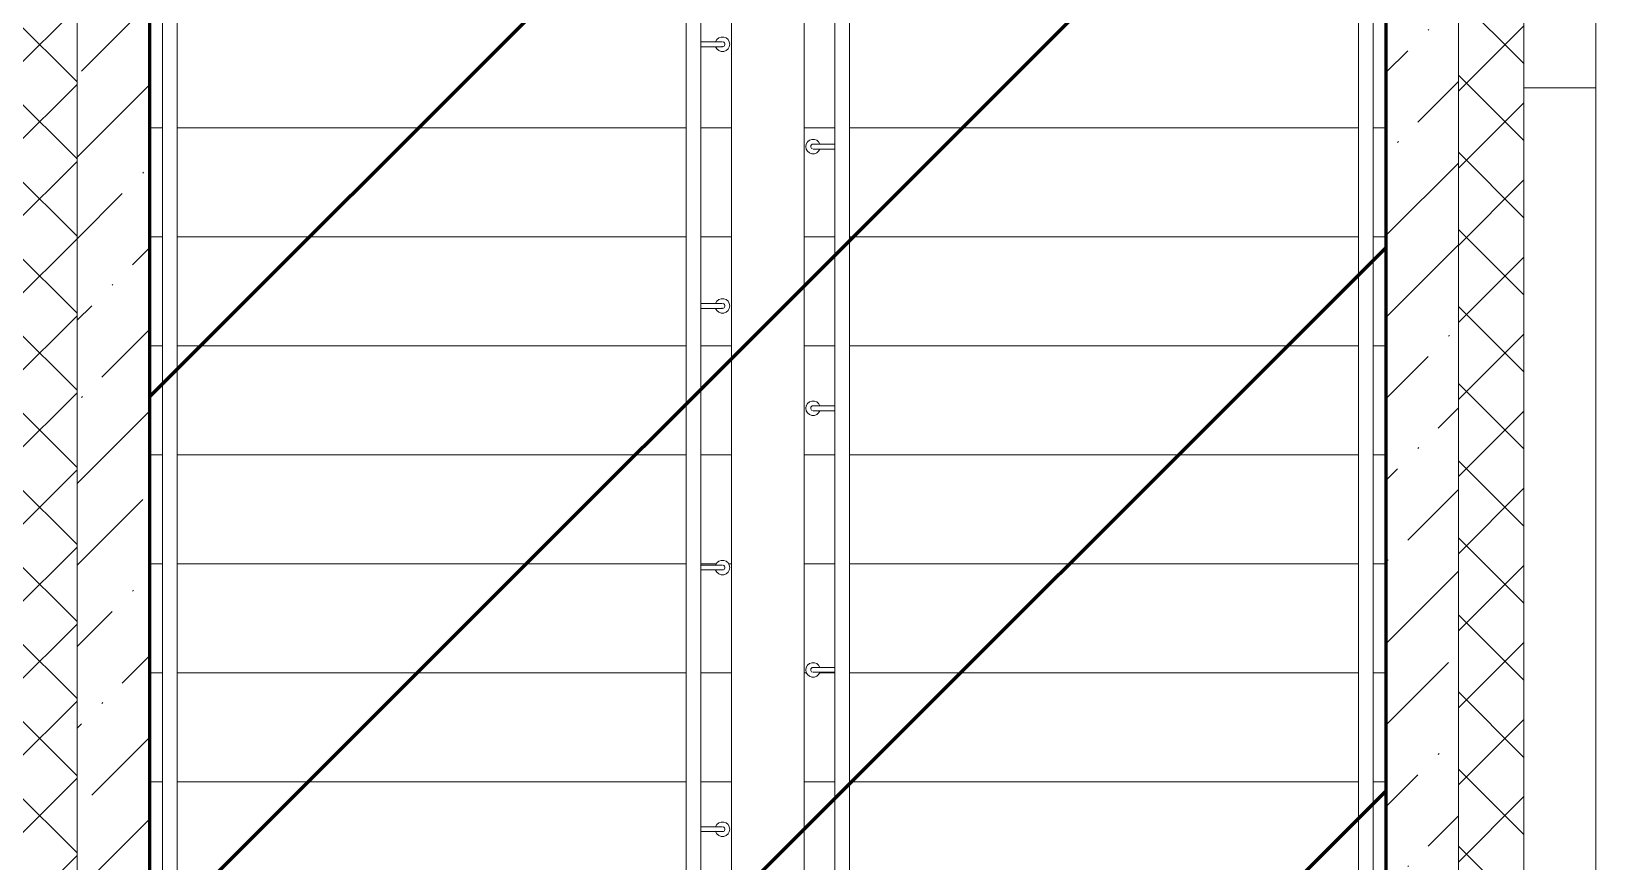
# Model space of a CAD drawing. Header units: millimetres. Extents: x -56773 to 323062, y -262288 to 76460.
# Drawn here: x 77701 to 82005, y -243228 to -240943 of the extents above; entities that cross this region are included whole.
import ezdxf

# ---------------------------------------------------------------- set-up
doc = ezdxf.new("R2010")
doc.units = ezdxf.units.MM
doc.linetypes.add('ADSK_Линия сетки', pattern=[25, 20, -2.5, 0, -2.5])
for name, color, linetype, lineweight in [('1.1) Шлифовка потолка', 5, 'Continuous', 60), ('Лестницы', 7, 'Continuous', 9), ('Ограждение', 7, 'Continuous', 9), ('Оси', 7, 'Continuous', 9), ('Панели витража', 7, 'Continuous', 9), ('Стены внутренние', 7, 'Continuous', 18), ('Стены наружные', 7, 'Continuous', 18), ('Стены несущие', 7, 'Continuous', 30), ('Стены отделка', 7, 'Continuous', 30)]:
    doc.layers.add(name, color=color, linetype=linetype, lineweight=lineweight)
pattern_1 = [(45, (69027.24, -250313.7), (84.1895, 308.696), [396.875, -79.375, 3.353, -76.022])]
pattern_2 = [(45, (69027.24, -250313.7), (-106.066, 106.066), []), (135, (69027.24, -250313.7), (-106.066, -106.066), [])]

# ---------------------------------------------------------------- blocks, each defined once
blk = doc.blocks.new('Ограждение - D40 доп поручень 700-V47-План выхода на кровлю_')
at = {"layer": 'Ограждение'}
for p, q in [((-26.7, 6.7), (-60, 6.7)), ((-60, -6.7), (-26.7, -6.7)), ((-26.7, -6.7), (-20, -6.7))]:
    blk.add_line(p, q, dxfattribs=at)
at = {"layer": 'Ограждение', "flags": 128}
for points in [[(0, 6.7), (0, 6.7), (-0.1, 6.7), (-0.2, 6.7), (-0.3, 6.7), (-0.5, 6.7), (-0.8, 6.7), (-1, 6.7), (-1.4, 6.7), (-1.7, 6.7), (-2.1, 6.7), (-2.5, 6.7), (-3, 6.7), (-3.5, 6.7), (-4.1, 6.7), (-4.7, 6.7), (-5.3, 6.7), (-5.9, 6.7), (-6.6, 6.7), (-7.3, 6.7), (-8.1, 6.7), (-8.9, 6.7), (-9.7, 6.7), (-10.5, 6.7), (-11.4, 6.7), (-12.3, 6.7), (-13.2, 6.7), (-14.1, 6.7), (-15, 6.7), (-16, 6.7), (-17, 6.7), (-18, 6.7), (-19, 6.7), (-20, 6.7), (-21.1, 6.7), (-22.1, 6.7), (-23.2, 6.7), (-24.2, 6.7), (-25.3, 6.7), (-26.4, 6.7), (-26.7, 6.7)], [(-26.7, -6.7), (-25.6, -6.7), (-24.5, -6.7), (-23.5, -6.7), (-22.4, -6.7), (-21.4, -6.7), (-20.3, -6.7), (-19.3, -6.7), (-18.3, -6.7), (-17.3, -6.7), (-16.3, -6.7), (-15.3, -6.7), (-14.4, -6.7), (-13.4, -6.7), (-12.5, -6.7), (-11.6, -6.7), (-10.7, -6.7), (-9.9, -6.7), (-9.1, -6.7), (-8.3, -6.7), (-7.5, -6.7), (-6.8, -6.7), (-6.1, -6.7), (-5.5, -6.7), (-4.8, -6.7), (-4.2, -6.7), (-3.7, -6.7), (-3.1, -6.7), (-2.7, -6.7), (-2.2, -6.7), (-1.8, -6.7), (-1.4, -6.7), (-1.1, -6.7), (-0.8, -6.7), (-0.6, -6.7), (-0.4, -6.7), (-0.2, -6.7), (-0.1, -6.7), (0, -6.7), (0, -6.7)]]:
    blk.add_lwpolyline(points, dxfattribs=at)
at = {"layer": 'Ограждение'}
for radius, start, end in [(20, 360, 160.3657), (6.67, 90, 105), (6.67, 285, 90), (20, 199.6343, 360)]:
    blk.add_arc((0, 0), radius, start, end, dxfattribs=at)
blk = doc.blocks.new('Ограждение - D40 доп поручень 700-V48-План выхода на кровлю_')
at = {"layer": 'Ограждение'}
for p, q in [((-26.7, 6.7), (-60, 6.7)), ((-60, -6.7), (-26.7, -6.7)), ((-26.7, -6.7), (-20, -6.7))]:
    blk.add_line(p, q, dxfattribs=at)
at = {"layer": 'Ограждение', "flags": 128}
for points in [[(0, 6.7), (0, 6.7), (-0.1, 6.7), (-0.2, 6.7), (-0.3, 6.7), (-0.5, 6.7), (-0.8, 6.7), (-1, 6.7), (-1.4, 6.7), (-1.7, 6.7), (-2.1, 6.7), (-2.5, 6.7), (-3, 6.7), (-3.5, 6.7), (-4.1, 6.7), (-4.7, 6.7), (-5.3, 6.7), (-5.9, 6.7), (-6.6, 6.7), (-7.3, 6.7), (-8.1, 6.7), (-8.9, 6.7), (-9.7, 6.7), (-10.5, 6.7), (-11.4, 6.7), (-12.3, 6.7), (-13.2, 6.7), (-14.1, 6.7), (-15, 6.7), (-16, 6.7), (-17, 6.7), (-18, 6.7), (-19, 6.7), (-20, 6.7), (-21.1, 6.7), (-22.1, 6.7), (-23.2, 6.7), (-24.2, 6.7), (-25.3, 6.7), (-26.4, 6.7), (-26.7, 6.7)], [(-26.7, -6.7), (-25.6, -6.7), (-24.5, -6.7), (-23.5, -6.7), (-22.4, -6.7), (-21.4, -6.7), (-20.3, -6.7), (-19.3, -6.7), (-18.3, -6.7), (-17.3, -6.7), (-16.3, -6.7), (-15.3, -6.7), (-14.4, -6.7), (-13.4, -6.7), (-12.5, -6.7), (-11.6, -6.7), (-10.7, -6.7), (-9.9, -6.7), (-9.1, -6.7), (-8.3, -6.7), (-7.5, -6.7), (-6.8, -6.7), (-6.1, -6.7), (-5.5, -6.7), (-4.8, -6.7), (-4.2, -6.7), (-3.7, -6.7), (-3.1, -6.7), (-2.7, -6.7), (-2.2, -6.7), (-1.8, -6.7), (-1.4, -6.7), (-1.1, -6.7), (-0.8, -6.7), (-0.6, -6.7), (-0.4, -6.7), (-0.2, -6.7), (-0.1, -6.7), (0, -6.7), (0, -6.7)]]:
    blk.add_lwpolyline(points, dxfattribs=at)
at = {"layer": 'Ограждение'}
for radius, start, end in [(20, 360, 160.3657), (6.67, 90, 105), (6.67, 285, 90), (20, 199.6343, 360)]:
    blk.add_arc((0, 0), radius, start, end, dxfattribs=at)
blk = doc.blocks.new('Ограждение - D40 доп поручень 700-V49-План выхода на кровлю_')
at = {"layer": 'Ограждение'}
for p, q in [((-26.7, 6.7), (-60, 6.7)), ((-60, -6.7), (-26.7, -6.7)), ((-26.7, -6.7), (-20, -6.7))]:
    blk.add_line(p, q, dxfattribs=at)
at = {"layer": 'Ограждение', "flags": 128}
for points in [[(0, 6.7), (0, 6.7), (-0.1, 6.7), (-0.2, 6.7), (-0.3, 6.7), (-0.5, 6.7), (-0.8, 6.7), (-1, 6.7), (-1.4, 6.7), (-1.7, 6.7), (-2.1, 6.7), (-2.5, 6.7), (-3, 6.7), (-3.5, 6.7), (-4.1, 6.7), (-4.7, 6.7), (-5.3, 6.7), (-5.9, 6.7), (-6.6, 6.7), (-7.3, 6.7), (-8.1, 6.7), (-8.9, 6.7), (-9.7, 6.7), (-10.5, 6.7), (-11.4, 6.7), (-12.3, 6.7), (-13.2, 6.7), (-14.1, 6.7), (-15, 6.7), (-16, 6.7), (-17, 6.7), (-18, 6.7), (-19, 6.7), (-20, 6.7), (-21.1, 6.7), (-22.1, 6.7), (-23.2, 6.7), (-24.2, 6.7), (-25.3, 6.7), (-26.4, 6.7), (-26.7, 6.7)], [(-26.7, -6.7), (-25.6, -6.7), (-24.5, -6.7), (-23.5, -6.7), (-22.4, -6.7), (-21.4, -6.7), (-20.3, -6.7), (-19.3, -6.7), (-18.3, -6.7), (-17.3, -6.7), (-16.3, -6.7), (-15.3, -6.7), (-14.4, -6.7), (-13.4, -6.7), (-12.5, -6.7), (-11.6, -6.7), (-10.7, -6.7), (-9.9, -6.7), (-9.1, -6.7), (-8.3, -6.7), (-7.5, -6.7), (-6.8, -6.7), (-6.1, -6.7), (-5.5, -6.7), (-4.8, -6.7), (-4.2, -6.7), (-3.7, -6.7), (-3.1, -6.7), (-2.7, -6.7), (-2.2, -6.7), (-1.8, -6.7), (-1.4, -6.7), (-1.1, -6.7), (-0.8, -6.7), (-0.6, -6.7), (-0.4, -6.7), (-0.2, -6.7), (-0.1, -6.7), (0, -6.7), (0, -6.7)]]:
    blk.add_lwpolyline(points, dxfattribs=at)
at = {"layer": 'Ограждение'}
for radius, start, end in [(20, 360, 160.3657), (6.67, 90, 105), (6.67, 285, 90), (20, 199.6343, 360)]:
    blk.add_arc((0, 0), radius, start, end, dxfattribs=at)
blk = doc.blocks.new('Ограждение - D40 доп поручень 700-V50-План выхода на кровлю_')
at = {"layer": 'Ограждение'}
for p, q in [((-26.7, 6.7), (-60, 6.7)), ((-60, -6.7), (-26.7, -6.7)), ((-26.7, -6.7), (-20, -6.7))]:
    blk.add_line(p, q, dxfattribs=at)
at = {"layer": 'Ограждение', "flags": 128}
for points in [[(0, 6.7), (0, 6.7), (-0.1, 6.7), (-0.2, 6.7), (-0.3, 6.7), (-0.5, 6.7), (-0.8, 6.7), (-1, 6.7), (-1.4, 6.7), (-1.7, 6.7), (-2.1, 6.7), (-2.5, 6.7), (-3, 6.7), (-3.5, 6.7), (-4.1, 6.7), (-4.7, 6.7), (-5.3, 6.7), (-5.9, 6.7), (-6.6, 6.7), (-7.3, 6.7), (-8.1, 6.7), (-8.9, 6.7), (-9.7, 6.7), (-10.5, 6.7), (-11.4, 6.7), (-12.3, 6.7), (-13.2, 6.7), (-14.1, 6.7), (-15, 6.7), (-16, 6.7), (-17, 6.7), (-18, 6.7), (-19, 6.7), (-20, 6.7), (-21.1, 6.7), (-22.1, 6.7), (-23.2, 6.7), (-24.2, 6.7), (-25.3, 6.7), (-26.4, 6.7), (-26.7, 6.7)], [(-26.7, -6.7), (-25.6, -6.7), (-24.5, -6.7), (-23.5, -6.7), (-22.4, -6.7), (-21.4, -6.7), (-20.3, -6.7), (-19.3, -6.7), (-18.3, -6.7), (-17.3, -6.7), (-16.3, -6.7), (-15.3, -6.7), (-14.4, -6.7), (-13.4, -6.7), (-12.5, -6.7), (-11.6, -6.7), (-10.7, -6.7), (-9.9, -6.7), (-9.1, -6.7), (-8.3, -6.7), (-7.5, -6.7), (-6.8, -6.7), (-6.1, -6.7), (-5.5, -6.7), (-4.8, -6.7), (-4.2, -6.7), (-3.7, -6.7), (-3.1, -6.7), (-2.7, -6.7), (-2.2, -6.7), (-1.8, -6.7), (-1.4, -6.7), (-1.1, -6.7), (-0.8, -6.7), (-0.6, -6.7), (-0.4, -6.7), (-0.2, -6.7), (-0.1, -6.7), (0, -6.7), (0, -6.7)]]:
    blk.add_lwpolyline(points, dxfattribs=at)
at = {"layer": 'Ограждение'}
for radius, start, end in [(20, 360, 160.3657), (6.67, 90, 105), (6.67, 285, 90), (20, 199.6343, 360)]:
    blk.add_arc((0, 0), radius, start, end, dxfattribs=at)
blk = doc.blocks.new('Ограждение - D40 доп поручень 700-3275311-План выхода на кровлю_')
at = {"layer": 'Ограждение'}
for p, q in [((-26.7, 6.7), (-60, 6.7)), ((-60, -6.7), (-26.7, -6.7)), ((-26.7, -6.7), (-20, -6.7))]:
    blk.add_line(p, q, dxfattribs=at)
at = {"layer": 'Ограждение', "flags": 128}
for points in [[(0, 6.7), (0, 6.7), (-0.1, 6.7), (-0.2, 6.7), (-0.3, 6.7), (-0.5, 6.7), (-0.8, 6.7), (-1, 6.7), (-1.4, 6.7), (-1.7, 6.7), (-2.1, 6.7), (-2.5, 6.7), (-3, 6.7), (-3.5, 6.7), (-4.1, 6.7), (-4.7, 6.7), (-5.3, 6.7), (-5.9, 6.7), (-6.6, 6.7), (-7.3, 6.7), (-8.1, 6.7), (-8.9, 6.7), (-9.7, 6.7), (-10.5, 6.7), (-11.4, 6.7), (-12.3, 6.7), (-13.2, 6.7), (-14.1, 6.7), (-15, 6.7), (-16, 6.7), (-17, 6.7), (-18, 6.7), (-19, 6.7), (-20, 6.7), (-21.1, 6.7), (-22.1, 6.7), (-23.2, 6.7), (-24.2, 6.7), (-25.3, 6.7), (-26.4, 6.7), (-26.7, 6.7)], [(-26.7, -6.7), (-25.6, -6.7), (-24.5, -6.7), (-23.5, -6.7), (-22.4, -6.7), (-21.4, -6.7), (-20.3, -6.7), (-19.3, -6.7), (-18.3, -6.7), (-17.3, -6.7), (-16.3, -6.7), (-15.3, -6.7), (-14.4, -6.7), (-13.4, -6.7), (-12.5, -6.7), (-11.6, -6.7), (-10.7, -6.7), (-9.9, -6.7), (-9.1, -6.7), (-8.3, -6.7), (-7.5, -6.7), (-6.8, -6.7), (-6.1, -6.7), (-5.5, -6.7), (-4.8, -6.7), (-4.2, -6.7), (-3.7, -6.7), (-3.1, -6.7), (-2.7, -6.7), (-2.2, -6.7), (-1.8, -6.7), (-1.4, -6.7), (-1.1, -6.7), (-0.8, -6.7), (-0.6, -6.7), (-0.4, -6.7), (-0.2, -6.7), (-0.1, -6.7), (0, -6.7), (0, -6.7)]]:
    blk.add_lwpolyline(points, dxfattribs=at)
at = {"layer": 'Ограждение'}
for radius, start, end in [(20, 360, 160.3657), (6.67, 90, 105), (6.67, 285, 90), (20, 199.6343, 360)]:
    blk.add_arc((0, 0), radius, start, end, dxfattribs=at)
blk = doc.blocks.new('Ограждение - D40 доп поручень 700-3275313-План выхода на кровлю_')
at = {"layer": 'Ограждение'}
for p, q in [((-26.7, 6.7), (-60, 6.7)), ((-60, -6.7), (-26.7, -6.7)), ((-26.7, -6.7), (-20, -6.7))]:
    blk.add_line(p, q, dxfattribs=at)
at = {"layer": 'Ограждение', "flags": 128}
for points in [[(0, 6.7), (0, 6.7), (-0.1, 6.7), (-0.2, 6.7), (-0.3, 6.7), (-0.5, 6.7), (-0.8, 6.7), (-1, 6.7), (-1.4, 6.7), (-1.7, 6.7), (-2.1, 6.7), (-2.5, 6.7), (-3, 6.7), (-3.5, 6.7), (-4.1, 6.7), (-4.7, 6.7), (-5.3, 6.7), (-5.9, 6.7), (-6.6, 6.7), (-7.3, 6.7), (-8.1, 6.7), (-8.9, 6.7), (-9.7, 6.7), (-10.5, 6.7), (-11.4, 6.7), (-12.3, 6.7), (-13.2, 6.7), (-14.1, 6.7), (-15, 6.7), (-16, 6.7), (-17, 6.7), (-18, 6.7), (-19, 6.7), (-20, 6.7), (-21.1, 6.7), (-22.1, 6.7), (-23.2, 6.7), (-24.2, 6.7), (-25.3, 6.7), (-26.4, 6.7), (-26.7, 6.7)], [(-26.7, -6.7), (-25.6, -6.7), (-24.5, -6.7), (-23.5, -6.7), (-22.4, -6.7), (-21.4, -6.7), (-20.3, -6.7), (-19.3, -6.7), (-18.3, -6.7), (-17.3, -6.7), (-16.3, -6.7), (-15.3, -6.7), (-14.4, -6.7), (-13.4, -6.7), (-12.5, -6.7), (-11.6, -6.7), (-10.7, -6.7), (-9.9, -6.7), (-9.1, -6.7), (-8.3, -6.7), (-7.5, -6.7), (-6.8, -6.7), (-6.1, -6.7), (-5.5, -6.7), (-4.8, -6.7), (-4.2, -6.7), (-3.7, -6.7), (-3.1, -6.7), (-2.7, -6.7), (-2.2, -6.7), (-1.8, -6.7), (-1.4, -6.7), (-1.1, -6.7), (-0.8, -6.7), (-0.6, -6.7), (-0.4, -6.7), (-0.2, -6.7), (-0.1, -6.7), (0, -6.7), (0, -6.7)]]:
    blk.add_lwpolyline(points, dxfattribs=at)
at = {"layer": 'Ограждение'}
for radius, start, end in [(20, 360, 160.3657), (6.67, 90, 105), (6.67, 285, 90), (20, 199.6343, 360)]:
    blk.add_arc((0, 0), radius, start, end, dxfattribs=at)
blk = doc.blocks.new('Ограждение - D40 доп поручень 700-3275315-План выхода на кровлю_')
at = {"layer": 'Ограждение'}
for p, q in [((-26.7, 6.7), (-60, 6.7)), ((-60, -6.7), (-26.7, -6.7)), ((-26.7, -6.7), (-20, -6.7))]:
    blk.add_line(p, q, dxfattribs=at)
at = {"layer": 'Ограждение', "flags": 128}
for points in [[(0, 6.7), (0, 6.7), (-0.1, 6.7), (-0.2, 6.7), (-0.3, 6.7), (-0.5, 6.7), (-0.8, 6.7), (-1, 6.7), (-1.4, 6.7), (-1.7, 6.7), (-2.1, 6.7), (-2.5, 6.7), (-3, 6.7), (-3.5, 6.7), (-4.1, 6.7), (-4.7, 6.7), (-5.3, 6.7), (-5.9, 6.7), (-6.6, 6.7), (-7.3, 6.7), (-8.1, 6.7), (-8.9, 6.7), (-9.7, 6.7), (-10.5, 6.7), (-11.4, 6.7), (-12.3, 6.7), (-13.2, 6.7), (-14.1, 6.7), (-15, 6.7), (-16, 6.7), (-17, 6.7), (-18, 6.7), (-19, 6.7), (-20, 6.7), (-21.1, 6.7), (-22.1, 6.7), (-23.2, 6.7), (-24.2, 6.7), (-25.3, 6.7), (-26.4, 6.7), (-26.7, 6.7)], [(-26.7, -6.7), (-25.6, -6.7), (-24.5, -6.7), (-23.5, -6.7), (-22.4, -6.7), (-21.4, -6.7), (-20.3, -6.7), (-19.3, -6.7), (-18.3, -6.7), (-17.3, -6.7), (-16.3, -6.7), (-15.3, -6.7), (-14.4, -6.7), (-13.4, -6.7), (-12.5, -6.7), (-11.6, -6.7), (-10.7, -6.7), (-9.9, -6.7), (-9.1, -6.7), (-8.3, -6.7), (-7.5, -6.7), (-6.8, -6.7), (-6.1, -6.7), (-5.5, -6.7), (-4.8, -6.7), (-4.2, -6.7), (-3.7, -6.7), (-3.1, -6.7), (-2.7, -6.7), (-2.2, -6.7), (-1.8, -6.7), (-1.4, -6.7), (-1.1, -6.7), (-0.8, -6.7), (-0.6, -6.7), (-0.4, -6.7), (-0.2, -6.7), (-0.1, -6.7), (0, -6.7), (0, -6.7)]]:
    blk.add_lwpolyline(points, dxfattribs=at)
at = {"layer": 'Ограждение'}
for radius, start, end in [(20, 360, 160.3657), (6.67, 90, 105), (6.67, 285, 90), (20, 199.6343, 360)]:
    blk.add_arc((0, 0), radius, start, end, dxfattribs=at)
blk = doc.blocks.new('Ограждение - Ограждение-3082659-План выхода на кровлю_')
at = {"extrusion": (0, 0, -1), "zscale": -1, "rotation": 180}
for name, p in [('Ограждение - D40 доп поручень 700-V50-План выхода на кровлю_', (-10575.4, 9335)), ('Ограждение - D40 доп поручень 700-V49-План выхода на кровлю_', (-10575.4, 8615)), ('Ограждение - D40 доп поручень 700-V48-План выхода на кровлю_', (-10575.4, 7895)), ('Ограждение - D40 доп поручень 700-V47-План выхода на кровлю_', (-10575.4, 7175))]:
    blk.add_blockref(name, p, dxfattribs=at)
at = {"extrusion": (0, 0, -1), "zscale": -1}
for name, p in [('Ограждение - D40 доп поручень 700-3275311-План выхода на кровлю_', (-10824.6, 9053.4)), ('Ограждение - D40 доп поручень 700-3275313-План выхода на кровлю_', (-10824.6, 8333.4)), ('Ограждение - D40 доп поручень 700-3275315-План выхода на кровлю_', (-10824.6, 7613.4))]:
    blk.add_blockref(name, p, dxfattribs=at)
blk = doc.blocks.new('Системная панель - 1_Алюминиевая панель RAL 1013-1387244-План выхода на кровлю_')
at = {"layer": 'Панели витража', "lineweight": 18}
blk.add_line((4390, 2.5), (-4390, 2.5), dxfattribs=at)
blk = doc.blocks.new('Тип перил - Перила_Внутренний_-3275139-План выхода на кровлю_')
at = {"layer": 'Ограждение'}
for p, q in [((9035, 9403.4), (9035, 5505)), ((9075, 5505), (9075, 9403.4)), ((12325, 9405), (12325, 5136.2)), ((12365, 5136.2), (12365, 9405))]:
    blk.add_line(p, q, dxfattribs=at)
blk = doc.blocks.new('Тип перил - Перила_Внутренний_-V61-План выхода на кровлю_')
at = {"layer": 'Ограждение'}
for p, q in [((9035, 5505), (9035, 9393.7)), ((9075, 5505), (9075, 9393.7)), ((12325, 9405), (12325, 4905)), ((12365, 9405), (12365, 4905))]:
    blk.add_line(p, q, dxfattribs=at)
blk = doc.blocks.new('Тип верхнего поручня - Верхний поручень_Внутренний_-3275219-План выхода на кровлю_')
at = {"layer": 'Ограждение'}
for p, q in [((10884.6, 9494), (10884.6, 5136.2)), ((10924.6, 5136.2), (10924.6, 9494)), ((10475.4, 9403.4), (10475.4, 5825.9)), ((10515.4, 5825.9), (10515.4, 9403.4))]:
    blk.add_line(p, q, dxfattribs=at)
blk = doc.blocks.new('Тип верхнего поручня - Верхний поручень_Внутренний_-V66-План выхода на кровлю_')
at = {"layer": 'Ограждение'}
for p, q in [((10884.6, 9483.7), (10884.6, 4916.2)), ((10924.6, 9483.7), (10924.6, 4916.2)), ((10475.4, 5816.2), (10475.4, 9393.7)), ((10515.4, 5816.2), (10515.4, 9393.7))]:
    blk.add_line(p, q, dxfattribs=at)

msp = doc.modelspace()

# ---------------------------------------------------------------- hatches: boundary and pattern name
at = {"layer": '1.1) Шлифовка потолка', "transparency": 33554687}
h = msp.add_hatch(dxfattribs=at)
h.set_pattern_fill('ANSI31', color=256, scale=333)
h.paths.add_polyline_path([(78027.2448, -239308.7359), (81427.2448, -239308.7359), (81427.2448, -247508.7359), (78027.2448, -247508.7359)])
at = {"layer": 'Стены наружные', "lineweight": 9}
h = msp.add_hatch(dxfattribs=at)
h.set_pattern_fill('FP_4', color=256, style=0, pattern_type=2)
h.set_pattern_definition(pattern_2)
h.paths.add_polyline_path([(77827.2448, -247888.7359), (77827.2448, -246933.7359), (77647.2448, -246933.7359), (77647.2448, -247888.7359), (77767.2448, -247888.7359)])
h.paths.add_polyline_path([(77772.2448, -246883.7359), (77772.2448, -246233.7359), (77710.2448, -246233.7359), (77710.2448, -246883.7359), (77769.2056, -246883.7359)])
h.paths.add_polyline_path([(77802.2448, -246883.7359), (77827.2448, -246883.7359), (77827.2448, -246233.7359), (77802.2448, -246233.7359), (77802.2448, -246853.5026)])
h.paths.add_polyline_path([(77647.2448, -246883.7359), (77680.2448, -246883.7359), (77680.2448, -246233.7359), (77647.2448, -246233.7359), (77647.2448, -246882.6462)])
h.paths.add_polyline_path([(77780.2536, -246183.7359), (77827.2448, -246183.7359), (77827.2448, -245533.3359), (77747.2448, -245533.3359), (77747.2448, -245493.3359), (77827.2448, -245493.3359), (77827.2448, -238928.7359), (77647.2448, -238928.7359), (77647.2448, -246183.7359), (77769.2056, -246183.7359)])
h = msp.add_hatch(dxfattribs=at)
h.set_pattern_fill('FP_4', color=256, style=0, pattern_type=2)
h.set_pattern_definition(pattern_2)
h.paths.add_polyline_path([(81757.2448, -247708.7359), (81807.2448, -247707.7634), (81807.2448, -238928.7359), (81627.2448, -238928.7359), (81627.2448, -247708.7359)])
h = msp.add_hatch(dxfattribs=at)
h.set_pattern_fill('FP_2', color=256, style=0, pattern_type=2)
h.set_pattern_definition(pattern_1)
h.paths.add_polyline_path([(77827.2448, -247708.7359), (78027.2448, -247708.7359), (78027.2448, -245533.3359), (77827.2448, -245533.3359), (77827.2448, -246184.1497), (77836.6405, -246185.7994), (77842.4898, -246189.1916), (77847.1812, -246194.0018), (77850.235, -246199.4699), (77851.6343, -246204.0986), (77852.2448, -246208.7359), (77849.9753, -246218.629), (77847.0987, -246223.5775), (77841.7827, -246228.8228), (77836.6781, -246231.6568), (77832.0862, -246232.9943), (77827.2448, -246233.7359), (77827.2448, -246884.1497), (77836.6405, -246885.7994), (77842.4898, -246889.1916), (77847.1812, -246894.0018), (77850.235, -246899.4699), (77851.6343, -246904.0986), (77852.2448, -246908.7359), (77849.9753, -246918.629), (77847.0987, -246923.5775), (77841.7827, -246928.8228), (77836.6781, -246931.6568), (77832.0862, -246932.9943), (77827.2448, -246933.7359), (77827.2448, -247689.0604)])
h.paths.add_polyline_path([(77920.8053, -245460.0026), (77921.4713, -245460.0026), (77921.4713, -245459.1476)])
h.paths.add_polyline_path([(77827.2448, -245493.3359), (77920.5781, -245493.3359), (77920.5781, -245452.0371), (77917.2448, -245450.6564), (77913.1027, -245447.478), (77909.9243, -245443.3359), (77907.9263, -245438.5123), (77907.2448, -245433.3359), (77907.9263, -245428.1595), (77909.9243, -245423.3359), (77914.715, -245417.9566), (77917.2448, -245416.0154), (77922.0684, -245414.0174), (77927.2448, -245413.3359), (77932.4212, -245414.0174), (77939.7747, -245417.9566), (77941.387, -245419.1938), (77944.5653, -245423.3359), (77946.5633, -245428.1595), (77947.2448, -245433.3359), (77946.5633, -245438.5123), (77944.5653, -245443.3359), (77941.387, -245447.478), (77933.9115, -245453.3359), (77933.9115, -245493.3359), (78027.2448, -245493.3359), (78027.2448, -239308.7359), (77827.2448, -239308.7359), (77827.2448, -245417.9566)])
h.paths.add_polyline_path([(77933.0183, -245460.0026), (77933.6843, -245459.2321), (77932.4212, -245456.6529)])
h = msp.add_hatch(dxfattribs=at)
h.set_pattern_fill('FP_2', color=256, style=0, pattern_type=2)
h.set_pattern_definition(pattern_1)
h.paths.add_polyline_path([(81527.2448, -247508.7359), (81627.2448, -247508.7359), (81627.2448, -239308.7359), (81427.2448, -239308.7359), (81427.2448, -247508.7359)])

# ---------------------------------------------------------------- linework, layer by layer
at = {"layer": '1.1) Шлифовка потолка'}
msp.add_lwpolyline([(78027.2448, -239308.7359), (81427.2448, -239308.7359), (81427.2448, -247508.7359), (78027.2448, -247508.7359)], close=True, dxfattribs=at)
at = {"layer": 'Лестницы'}
for p, q in [((79627.2448, -241208.7359), (79627.2448, -240908.7359)), ((79827.2448, -240908.7359), (79827.2448, -241208.7359)), ((78027.2448, -241208.7359), (78062.2448, -241208.7359)), ((78027.2448, -241208.7359), (78062.2448, -241208.7359)), ((78102.2448, -241208.7359), (79502.6448, -241208.7359)), ((78102.2448, -241208.7359), (79502.6448, -241208.7359)), ((79542.6448, -241208.7359), (79627.2448, -241208.7359)), ((79542.6448, -241208.7359), (79627.2448, -241208.7359)), ((79627.2448, -241508.7359), (79627.2448, -241208.7359)), ((79827.2448, -241208.7359), (79827.2448, -241508.7359)), ((79911.8448, -241208.7359), (79827.2448, -241208.7359)), ((79911.8448, -241208.7359), (79827.2448, -241208.7359)), ((81352.2448, -241208.7359), (79951.8448, -241208.7359)), ((81352.2448, -241208.7359), (79951.8448, -241208.7359)), ((81427.2448, -241208.7359), (81392.2448, -241208.7359)), ((81427.2448, -241208.7359), (81392.2448, -241208.7359)), ((78027.2448, -241508.7359), (78062.2448, -241508.7359)), ((78027.2448, -241508.7359), (78062.2448, -241508.7359)), ((78102.2448, -241508.7359), (79502.6448, -241508.7359)), ((78102.2448, -241508.7359), (79502.6448, -241508.7359)), ((79542.6448, -241508.7359), (79627.2448, -241508.7359)), ((79542.6448, -241508.7359), (79627.2448, -241508.7359)), ((79627.2448, -241808.7359), (79627.2448, -241508.7359)), ((79827.2448, -241508.7359), (79827.2448, -241808.7359)), ((79911.8448, -241508.7359), (79827.2448, -241508.7359)), ((79911.8448, -241508.7359), (79827.2448, -241508.7359)), ((81352.2448, -241508.7359), (79951.8448, -241508.7359)), ((81352.2448, -241508.7359), (79951.8448, -241508.7359)), ((81427.2448, -241508.7359), (81392.2448, -241508.7359)), ((81427.2448, -241508.7359), (81392.2448, -241508.7359)), ((78027.2448, -241808.7359), (78062.2448, -241808.7359)), ((78027.2448, -241808.7359), (78062.2448, -241808.7359)), ((78102.2448, -241808.7359), (79502.6448, -241808.7359)), ((78102.2448, -241808.7359), (79502.6448, -241808.7359)), ((79542.6448, -241808.7359), (79627.2448, -241808.7359)), ((79542.6448, -241808.7359), (79627.2448, -241808.7359)), ((79627.2448, -242108.7359), (79627.2448, -241808.7359)), ((79827.2448, -241808.7359), (79827.2448, -242108.7359)), ((79911.8448, -241808.7359), (79827.2448, -241808.7359)), ((79911.8448, -241808.7359), (79827.2448, -241808.7359)), ((81352.2448, -241808.7359), (79951.8448, -241808.7359)), ((81352.2448, -241808.7359), (79951.8448, -241808.7359)), ((81427.2448, -241808.7359), (81392.2448, -241808.7359)), ((81427.2448, -241808.7359), (81392.2448, -241808.7359)), ((78027.2448, -242108.7359), (78062.2448, -242108.7359)), ((78027.2448, -242108.7359), (78062.2448, -242108.7359)), ((78102.2448, -242108.7359), (79502.6448, -242108.7359)), ((78102.2448, -242108.7359), (79502.6448, -242108.7359)), ((79542.6448, -242108.7359), (79627.2448, -242108.7359)), ((79542.6448, -242108.7359), (79627.2448, -242108.7359)), ((79627.2448, -242408.7359), (79627.2448, -242108.7359)), ((79827.2448, -242108.7359), (79827.2448, -242408.7359)), ((79911.8448, -242108.7359), (79827.2448, -242108.7359)), ((79911.8448, -242108.7359), (79827.2448, -242108.7359)), ((81352.2448, -242108.7359), (79951.8448, -242108.7359)), ((81352.2448, -242108.7359), (79951.8448, -242108.7359)), ((81427.2448, -242108.7359), (81392.2448, -242108.7359)), ((81427.2448, -242108.7359), (81392.2448, -242108.7359)), ((78027.2448, -242408.7359), (78062.2448, -242408.7359)), ((78027.2448, -242408.7359), (78062.2448, -242408.7359)), ((78102.2448, -242408.7359), (79502.6448, -242408.7359)), ((78102.2448, -242408.7359), (79502.6448, -242408.7359)), ((79542.6448, -242408.7359), (79585.3243, -242408.7359)), ((79542.6448, -242408.7359), (79585.3243, -242408.7359)), ((79619.9653, -242408.7359), (79627.2448, -242408.7359)), ((79619.9653, -242408.7359), (79627.2448, -242408.7359)), ((79627.2448, -242708.7359), (79627.2448, -242408.7359)), ((79827.2448, -242408.7359), (79827.2448, -242708.7359)), ((79911.8448, -242408.7359), (79827.2448, -242408.7359)), ((79911.8448, -242408.7359), (79827.2448, -242408.7359)), ((81352.2448, -242408.7359), (79951.8448, -242408.7359)), ((81352.2448, -242408.7359), (79951.8448, -242408.7359)), ((81427.2448, -242408.7359), (81392.2448, -242408.7359)), ((81427.2448, -242408.7359), (81392.2448, -242408.7359)), ((78027.2448, -242708.7359), (78062.2448, -242708.7359)), ((78027.2448, -242708.7359), (78062.2448, -242708.7359)), ((78102.2448, -242708.7359), (79502.6448, -242708.7359)), ((78102.2448, -242708.7359), (79502.6448, -242708.7359)), ((79542.6448, -242708.7359), (79627.2448, -242708.7359)), ((79542.6448, -242708.7359), (79627.2448, -242708.7359)), ((79627.2448, -243008.7359), (79627.2448, -242708.7359)), ((79827.2448, -242708.7359), (79827.2448, -243008.7359)), ((79833.8616, -242708.7359), (79827.2448, -242708.7359)), ((79833.8616, -242708.7359), (79827.2448, -242708.7359)), ((79911.8448, -242708.7359), (79869.8281, -242708.7359)), ((79911.8448, -242708.7359), (79869.8281, -242708.7359)), ((81352.2448, -242708.7359), (79951.8448, -242708.7359)), ((81352.2448, -242708.7359), (79951.8448, -242708.7359)), ((81427.2448, -242708.7359), (81392.2448, -242708.7359)), ((81427.2448, -242708.7359), (81392.2448, -242708.7359)), ((78027.2448, -243008.7359), (78062.2448, -243008.7359)), ((78027.2448, -243008.7359), (78062.2448, -243008.7359)), ((78102.2448, -243008.7359), (79502.6448, -243008.7359)), ((78102.2448, -243008.7359), (79502.6448, -243008.7359)), ((79542.6448, -243008.7359), (79627.2448, -243008.7359)), ((79542.6448, -243008.7359), (79627.2448, -243008.7359)), ((79627.2448, -243308.7359), (79627.2448, -243008.7359)), ((79827.2448, -243008.7359), (79827.2448, -243308.7359)), ((79911.8448, -243008.7359), (79827.2448, -243008.7359)), ((79911.8448, -243008.7359), (79827.2448, -243008.7359)), ((81352.2448, -243008.7359), (79951.8448, -243008.7359)), ((81352.2448, -243008.7359), (79951.8448, -243008.7359)), ((81427.2448, -243008.7359), (81392.2448, -243008.7359)), ((81427.2448, -243008.7359), (81392.2448, -243008.7359))]:
    msp.add_line(p, q, dxfattribs=at)
at = {"layer": 'Оси', "color": 253, "linetype": 'ADSK_Линия сетки', "lineweight": 5, "true_color": 0xaaaaaa}
for p, q in [((77827.2448, -250570.6513), (77827.2448, -240286.2598)), ((81627.2448, -250570.6513), (81627.2448, -240286.2598))]:
    msp.add_line(p, q, dxfattribs=at)
at = {"layer": 'Стены внутренние', "lineweight": 5}
msp.add_line((82004.7448, -241098.7359), (81807.2448, -241098.7359), dxfattribs=at)
at = {"layer": 'Стены несущие', "lineweight": 9}
for p, q in [((77827.2448, -239108.7359), (77827.2448, -245493.3359)), ((78027.2448, -245493.3359), (78027.2448, -239308.7359)), ((81427.2448, -239308.7359), (81427.2448, -247508.7359))]:
    msp.add_line(p, q, dxfattribs=at)
at = {"layer": 'Стены отделка', "lineweight": 9}
for p, q in [((81807.2448, -247888.7359), (81807.2448, -238928.7359)), ((81627.2448, -239108.7359), (81627.2448, -247708.7359))]:
    msp.add_line(p, q, dxfattribs=at)

# ---------------------------------------------------------------- block references
at = {"layer": 'Ограждение'}
for name in ['Тип перил - Перила_Внутренний_-3275139-План выхода на кровлю_', 'Тип перил - Перила_Внутренний_-V61-План выхода на кровлю_', 'Тип верхнего поручня - Верхний поручень_Внутренний_-V66-План выхода на кровлю_', 'Тип верхнего поручня - Верхний поручень_Внутренний_-3275219-План выхода на кровлю_', 'Ограждение - Ограждение-3082659-План выхода на кровлю_']:
    msp.add_blockref(name, (69027.2448, -250313.7049), dxfattribs=at)
at = {"layer": 'Панели витража', "rotation": 90}
msp.add_blockref('Системная панель - 1_Алюминиевая панель RAL 1013-1387244-План выхода на кровлю_', (82007.2448, -243408.7359), dxfattribs=at)

doc.saveas('drawing.dxf')
